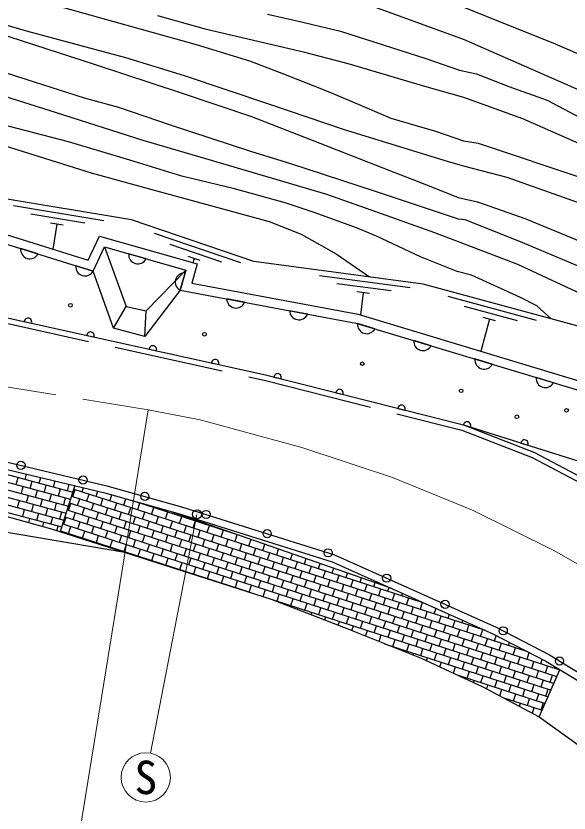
# Model space of a CAD drawing. Units: millimetres, scale not verified. Extents: x 40000 to 680000, y 20000 to 380000.
# Drawn here: x 486470 to 516752, y 275281 to 318964 of the extents above; entities that cross this region are included whole.
import ezdxf
from ezdxf.enums import TextEntityAlignment as Align

# ---------------------------------------------------------------- set-up
doc = ezdxf.new("R2010")
doc.units = ezdxf.units.MM
doc.header["$LTSCALE"] = 1000
doc.linetypes.add('CHAIN', pattern=[18.5, 12, -1.5, 3.5, -1.5])
doc.linetypes.add('DASHED', pattern=[7.5, 6, -1.5])
for name, color, linetype, lineweight in [('M-BGD', 7, 'Continuous', 25), ('M-BMK', 2, 'CHAIN', 13), ('M-STR-HTXT', 7, 'Continuous', 13), ('M-STR-STRC', 7, 'Continuous', 25)]:
    doc.layers.add(name, color=color, linetype=linetype, lineweight=lineweight)
doc.styles.add('ＭＳ ゴシック', font='')
doc.styles.get('ＭＳ ゴシック').set_extended_font_data('MS Gothic')

msp = doc.modelspace()

# ---------------------------------------------------------------- linework, layer by layer
at = {"layer": 'M-BGD'}
for p, q in [((491276, 307736), (486344, 308558)), ((490240, 307605), (487281, 308097)), ((489057, 307498), (488366, 307613)), ((488712, 307555), (488484, 306190)), ((498788, 305428), (494055, 307041)), ((487675, 305919), (486729, 306214)), ((497744, 305467), (494905, 306435)), ((493595, 305652), (492642, 305924)), ((496559, 305554), (495896, 305780)), ((496228, 305667), (496151, 305442)), ((490692, 304978), (489746, 305273)), ((495465, 303928), (495737, 304880)), ((508046, 304059), (503090, 304720)), ((507015, 303894), (504041, 304291)), ((505835, 303749), (505141, 303841)), ((505488, 303795), (505327, 302582)), ((498988, 303270), (498014, 303452)), ((514966, 302275), (510140, 303583)), ((491813, 301847), (492510, 303047)), ((493522, 301392), (493598, 302796)), ((502429, 302628), (501455, 302810)), ((513922, 302247), (511027, 303032)), ((512396, 302350), (511919, 300590)), ((512734, 302258), (512058, 302442)), ((486928, 302213), (487320, 302126)), ((506122, 301819), (505174, 302106)), ((490346, 301458), (490738, 301371)), ((509199, 300889), (508251, 301176)), ((493763, 300702), (494155, 300615)), ((512550, 299877), (511601, 300164)), ((497181, 299947), (497573, 299860)), ((500595, 299177), (500984, 299078)), ((515900, 298865), (514952, 299151)), ((503987, 298317), (504377, 298219)), ((472331, 297074), (489464, 292484)), ((507380, 297458), (507770, 297359)), ((472242, 296684), (489342, 292102)), ((472153, 296294), (489220, 291721)), ((510968, 296549), (511351, 296428)), ((472064, 295903), (489098, 291339)), ((478375, 295869), (489586, 292865)), ((471975, 295513), (488976, 290958)), ((514115, 295560), (514498, 295439)), ((486484, 293282), (486587, 293669)), ((486973, 293565), (487051, 293856)), ((487746, 293358), (487830, 293671)), ((486766, 292792), (486870, 293179)), ((487256, 293075), (487360, 293461)), ((488029, 292868), (488133, 293254)), ((488519, 293151), (488608, 293485)), ((489701, 293224), (488894, 290703)), ((489292, 292944), (489387, 293299)), ((490094, 292888), (490167, 293113)), ((487049, 292302), (487153, 292689)), ((487539, 292585), (487643, 292972)), ((488312, 292378), (488415, 292765)), ((488802, 292661), (488905, 293047)), ((489590, 292631), (489714, 293011)), ((489641, 293035), (492829, 291999)), ((490351, 292383), (490475, 292764)), ((490855, 292640), (490948, 292927)), ((491616, 292393), (491724, 292725)), ((486559, 292020), (486663, 292406)), ((487822, 292095), (487925, 292482)), ((488595, 291888), (488698, 292275)), ((489085, 292171), (489188, 292557)), ((489343, 291870), (489466, 292250)), ((489397, 292273), (492699, 291200)), ((489519, 292654), (492764, 291599)), ((489847, 292127), (489971, 292507)), ((490608, 291879), (490731, 292260)), ((491112, 292136), (491235, 292517)), ((491873, 291889), (491996, 292269)), ((492377, 292146), (492494, 292508)), ((492955, 292379), (496308, 291289)), ((493138, 291899), (493261, 292279)), ((486842, 291530), (486946, 291916)), ((487332, 291812), (487436, 292199)), ((488105, 291605), (488208, 291992)), ((489275, 291892), (492635, 290800)), ((490104, 291623), (490227, 292003)), ((491369, 291632), (491492, 292013)), ((492633, 291642), (492757, 292022)), ((492829, 291999), (496231, 290893)), ((493642, 292155), (493650, 292183)), ((493898, 291651), (494022, 292032)), ((494402, 291908), (494421, 291966)), ((495019, 291797), (507024, 287600)), ((487169, 291206), (487229, 291426)), ((487615, 291323), (487718, 291709)), ((488388, 291115), (488491, 291502)), ((488878, 291398), (488981, 291785)), ((489096, 291109), (489219, 291489)), ((489153, 291511), (492570, 290401)), ((489600, 291366), (489723, 291746)), ((490361, 291119), (490484, 291499)), ((490865, 291375), (490988, 291756)), ((491625, 291128), (491749, 291509)), ((492129, 291385), (492253, 291765)), ((492764, 291599), (496155, 290498)), ((492890, 291138), (493014, 291518)), ((493394, 291395), (493518, 291775)), ((494155, 291147), (494279, 291528)), ((494659, 291404), (494783, 291785)), ((495163, 291661), (495188, 291738)), ((495420, 291157), (495544, 291537)), ((495924, 291414), (495944, 291474)), ((487940, 290991), (488001, 291219)), ((488707, 290763), (488774, 291012)), ((489031, 291130), (492505, 290001)), ((489352, 290605), (489476, 290985)), ((489857, 290862), (489980, 291242)), ((490617, 290615), (490741, 290995)), ((491121, 290871), (491245, 291252)), ((491882, 290624), (492006, 291005)), ((492386, 290881), (492510, 291261)), ((492699, 291200), (496078, 290102)), ((493147, 290634), (493271, 291014)), ((493651, 290891), (493775, 291271)), ((494412, 290643), (494536, 291024)), ((494916, 290900), (495040, 291281)), ((495677, 290653), (495800, 291033)), ((496181, 290910), (496305, 291290)), ((496308, 291289), (498632, 290534)), ((496685, 291167), (496699, 291210)), ((496942, 290663), (497065, 291043)), ((497446, 290919), (497454, 290946)), ((488909, 290749), (492441, 289602)), ((488957, 290683), (488972, 290729)), ((490113, 290358), (490237, 290738)), ((490874, 290111), (490998, 290491)), ((491378, 290367), (491502, 290748)), ((492139, 290120), (492263, 290501)), ((492635, 290800), (496001, 289707)), ((492643, 290377), (492767, 290757)), ((493404, 290130), (493528, 290510)), ((493908, 290387), (494032, 290767)), ((494669, 290139), (494792, 290520)), ((495173, 290396), (495296, 290777)), ((495934, 290149), (496057, 290529)), ((496155, 290498), (512158, 285298)), ((496231, 290893), (508752, 286825)), ((496438, 290406), (496561, 290786)), ((497199, 290159), (497322, 290539)), ((497703, 290415), (497826, 290796)), ((498207, 290672), (498210, 290682)), ((498463, 290168), (498587, 290549)), ((489719, 290439), (489733, 290481)), ((490481, 290195), (490494, 290234)), ((491635, 289863), (491759, 290244)), ((492570, 290401), (495924, 289311)), ((492900, 289873), (493024, 290253)), ((494165, 289883), (494288, 290263)), ((495430, 289892), (495553, 290273)), ((496078, 290102), (514470, 284126)), ((496695, 289902), (496818, 290282)), ((497959, 289911), (498083, 290292)), ((499224, 289921), (499343, 290286)), ((491243, 289951), (491255, 289987)), ((492005, 289708), (492015, 289740)), ((492396, 289616), (492490, 289906)), ((492490, 289906), (492519, 289997)), ((492505, 290001), (495847, 288915)), ((493157, 289369), (493280, 289749)), ((493661, 289626), (493784, 290006)), ((494422, 289379), (494545, 289759)), ((494926, 289635), (495049, 290016)), ((495686, 289388), (495810, 289769)), ((496001, 289707), (516252, 283127)), ((496190, 289645), (496314, 290025)), ((496951, 289398), (497075, 289778)), ((497455, 289655), (497579, 290035)), ((498216, 289407), (498340, 289788)), ((498720, 289664), (498844, 290045)), ((499481, 289417), (499605, 289797)), ((499985, 289674), (500098, 290021)), ((500746, 289427), (500853, 289757)), ((492441, 289602), (495770, 288520)), ((492767, 289464), (492776, 289493)), ((493529, 289220), (493537, 289245)), ((493918, 289122), (494041, 289502)), ((494678, 288874), (494802, 289255)), ((495182, 289131), (495306, 289512)), ((495924, 289311), (516090, 282759)), ((495943, 288884), (496067, 289265)), ((496447, 289141), (496571, 289521)), ((497208, 288894), (497332, 289274)), ((497712, 289151), (497836, 289531)), ((498473, 288903), (498597, 289284)), ((498977, 289160), (499101, 289541)), ((499738, 288913), (499862, 289293)), ((500242, 289170), (500366, 289550)), ((501003, 288922), (501126, 289303)), ((501507, 289179), (501609, 289493)), ((502268, 288932), (502364, 289229)), ((494291, 288976), (494298, 288998)), ((495053, 288732), (495059, 288751)), ((495439, 288627), (495563, 289008)), ((495847, 288915), (515929, 282390)), ((496200, 288380), (496324, 288760)), ((496704, 288637), (496828, 289017)), ((497465, 288390), (497589, 288770)), ((497969, 288646), (498093, 289027)), ((498730, 288399), (498853, 288780)), ((499234, 288656), (499357, 289037)), ((499995, 288409), (500118, 288789)), ((500499, 288666), (500622, 289046)), ((501260, 288418), (501383, 288799)), ((501764, 288675), (501887, 289056)), ((502524, 288428), (502648, 288808)), ((503029, 288685), (503120, 288965)), ((495770, 288520), (499169, 287415)), ((495815, 288489), (495820, 288504)), ((496961, 288133), (497085, 288513)), ((498226, 288142), (498349, 288523)), ((499491, 288152), (499614, 288532)), ((500756, 288162), (500879, 288542)), ((502020, 288171), (502144, 288552)), ((502781, 287924), (502905, 288304)), ((503285, 288181), (503409, 288561)), ((503789, 288438), (503875, 288701)), ((504046, 287934), (504170, 288314)), ((504550, 288190), (504630, 288437)), ((496577, 288245), (496581, 288256)), ((497339, 288001), (497341, 288009)), ((497722, 287886), (497845, 288266)), ((498483, 287638), (498606, 288019)), ((498987, 287895), (499110, 288276)), ((499748, 287648), (499871, 288028)), ((500252, 287905), (500375, 288285)), ((501012, 287658), (501136, 288038)), ((501516, 287914), (501640, 288295)), ((502277, 287667), (502401, 288048)), ((503542, 287677), (503666, 288057)), ((504807, 287686), (504931, 288067)), ((505311, 287943), (505386, 288173)), ((506072, 287696), (506141, 287909)), ((498101, 287757), (498102, 287762)), ((498863, 287513), (498863, 287515)), ((499244, 287392), (499367, 287772)), ((500006, 287148), (500128, 287524)), ((500508, 287401), (500632, 287781)), ((501269, 287154), (501393, 287534)), ((501773, 287410), (501897, 287791)), ((502534, 287163), (502658, 287544)), ((503038, 287420), (503162, 287800)), ((503799, 287173), (503923, 287553)), ((504303, 287430), (504427, 287810)), ((505064, 287182), (505187, 287563)), ((505568, 287439), (505691, 287820)), ((506329, 287192), (506452, 287572)), ((506833, 287449), (506896, 287645)), ((500765, 286897), (500889, 287277)), ((501526, 286650), (501650, 287030)), ((502030, 286906), (502154, 287287)), ((502791, 286659), (502914, 287040)), ((503295, 286916), (503419, 287296)), ((504056, 286669), (504179, 287049)), ((504560, 286926), (504683, 287306)), ((505321, 286678), (505444, 287059)), ((505825, 286935), (505948, 287316)), ((506586, 286688), (506709, 287068)), ((507090, 286945), (507213, 287325)), ((507594, 287202), (507634, 287327)), ((507850, 286698), (507974, 287078)), ((508354, 286954), (508368, 286997)), ((500548, 286967), (515768, 282022)), ((501134, 286738), (501146, 286773)), ((502287, 286402), (502410, 286783)), ((503552, 286412), (503675, 286792)), ((504817, 286422), (504940, 286802)), ((505577, 286174), (505701, 286555)), ((506081, 286431), (506205, 286812)), ((506842, 286184), (506966, 286564)), ((507346, 286441), (507470, 286821)), ((508107, 286194), (508231, 286574)), ((508611, 286450), (508735, 286831)), ((501881, 286447), (501906, 286526)), ((502627, 286155), (502667, 286279)), ((503048, 286155), (503171, 286536)), ((503809, 285908), (503932, 286288)), ((504313, 286165), (504436, 286545)), ((505073, 285918), (505197, 286298)), ((506338, 285927), (506462, 286308)), ((507603, 285937), (507727, 286317)), ((508868, 285946), (508992, 286327)), ((509372, 286203), (509470, 286503)), ((510133, 285956), (510204, 286174)), ((503373, 285863), (503428, 286032)), ((504120, 285572), (504189, 285784)), ((504569, 285661), (504693, 286041)), ((505330, 285413), (505454, 285794)), ((505834, 285670), (505958, 286051)), ((506595, 285423), (506719, 285804)), ((507099, 285680), (507223, 286060)), ((507860, 285433), (507984, 285813)), ((508364, 285690), (508488, 286070)), ((509125, 285442), (509248, 285823)), ((509629, 285699), (509753, 286080)), ((510390, 285452), (510513, 285832)), ((510894, 285709), (510938, 285845)), ((504866, 285278), (504950, 285537)), ((505610, 284980), (505711, 285290)), ((506091, 285166), (506215, 285547)), ((506852, 284919), (506976, 285299)), ((507356, 285176), (507480, 285556)), ((508117, 284929), (508240, 285309)), ((508621, 285185), (508744, 285566)), ((509382, 284938), (509505, 285319)), ((509886, 285195), (510009, 285576)), ((510647, 284948), (510770, 285328)), ((511151, 285205), (511274, 285585)), ((511655, 285462), (511672, 285516)), ((511911, 284957), (512035, 285338)), ((506354, 284682), (506472, 285043)), ((507613, 284672), (507736, 285052)), ((508878, 284681), (509001, 285062)), ((509638, 284434), (509762, 284815)), ((510143, 284691), (510266, 285071)), ((510903, 284444), (511027, 284824)), ((511407, 284701), (511531, 285081)), ((512168, 284453), (512292, 284834)), ((512672, 284710), (512770, 285010)), ((506650, 284564), (515606, 281654)), ((506727, 284533), (506728, 284539)), ((507109, 284415), (507232, 284795)), ((507870, 284168), (507993, 284548)), ((508374, 284425), (508497, 284805)), ((509134, 284177), (509258, 284558)), ((510399, 284187), (510523, 284567)), ((511664, 284197), (511788, 284577)), ((512929, 284206), (513053, 284587)), ((513433, 284463), (513489, 284636)), ((507471, 284236), (507489, 284291)), ((508215, 283938), (508250, 284044)), ((508630, 283921), (508754, 284301)), ((509391, 283673), (509515, 284054)), ((509895, 283930), (510019, 284311)), ((510656, 283683), (510780, 284063)), ((511160, 283940), (511284, 284320)), ((511921, 283693), (512045, 284073)), ((512425, 283949), (512549, 284330)), ((513186, 283702), (513310, 284083)), ((513690, 283959), (513814, 284339)), ((514194, 284216), (514209, 284262)), ((514451, 283712), (514569, 284075)), ((508955, 283624), (509011, 283797)), ((509686, 283286), (509772, 283550)), ((510152, 283426), (510276, 283807)), ((510913, 283179), (511037, 283559)), ((511417, 283436), (511541, 283816)), ((512178, 283189), (512301, 283569)), ((512682, 283445), (512805, 283826)), ((513443, 283198), (513566, 283579)), ((513947, 283455), (514070, 283835)), ((514708, 283208), (514831, 283588)), ((515212, 283465), (515288, 283701)), ((510417, 282948), (510533, 283303)), ((511674, 282932), (511797, 283312)), ((512435, 282685), (512558, 283065)), ((512939, 282941), (513062, 283322)), ((513700, 282694), (513823, 283075)), ((514204, 282951), (514327, 283331)), ((514964, 282704), (515088, 283084)), ((515123, 280551), (516253, 283131)), ((515468, 282961), (515592, 283341)), ((515972, 283217), (515995, 283288)), ((510627, 282851), (515445, 281286)), ((510783, 282779), (510789, 282799)), ((511170, 282675), (511293, 283055)), ((511931, 282428), (512054, 282808)), ((513196, 282437), (513319, 282818)), ((514460, 282447), (514584, 282827)), ((515725, 282457), (515849, 282837)), ((511515, 282441), (511550, 282551)), ((512242, 282090), (512311, 282304)), ((512691, 282181), (512815, 282561)), ((513452, 281933), (513576, 282314)), ((513956, 282190), (514080, 282571)), ((514717, 281943), (514841, 282323)), ((515221, 282200), (515345, 282580)), ((512958, 281708), (513072, 282057)), ((513709, 281429), (513833, 281810)), ((514213, 281686), (514337, 282067)), ((514974, 281439), (515098, 281819)), ((515478, 281696), (515602, 282076)), ((513122, 281620), (515284, 280918)), ((513317, 281516), (513329, 281553)), ((514470, 281182), (514594, 281562)), ((515231, 280935), (515354, 281315)), ((514034, 281133), (514090, 281306)), ((514750, 280750), (514850, 281058))]:
    msp.add_line(p, q, dxfattribs=at)
for points in [[(535936, 284232), (537176, 284209), (537611, 284516), (537539, 288592), (535789, 293322), (528812, 297451), (522325, 300571), (515771, 302368), (508771, 304265), (499501, 305502), (492796, 307787), (485414, 309017), (479770, 312232), (469546, 314729), (461801, 315890), (445901, 320491), (431749, 322143), (427446, 319556), (426104, 317399), (426143, 315748)], [(517569, 305115), (514096, 306576), (511070, 307790), (510705, 307825), (506158, 309348), (501519, 310866), (499335, 311535), (494925, 312986), (492111, 313938), (490218, 314449), (487038, 315476), (483565, 316586), (479248, 317757), (478524, 317909), (478157, 317909), (473000, 318963), (467309, 320199)], [(508437, 320481), (515990, 317438), (523877, 314016)], [(524036, 311943), (511026, 317662), (504663, 319987)], [(479705, 319669), (483312, 318694), (486137, 317820), (490746, 316312), (495524, 314749), (499370, 313448), (502685, 312150), (505807, 310935), (509270, 309588), (510683, 309017), (511745, 308775), (514383, 307840), (517438, 306588)], [(517894, 308510), (513361, 310103), (511038, 310715), (510106, 310980), (504466, 312719), (500379, 314119), (495704, 315684), (492479, 316661), (487117, 318119), (482460, 319468)], [(488615, 319561), (496337, 317397), (499258, 316507), (501122, 315794), (503564, 314830), (505340, 314071), (507001, 313364), (509437, 312642), (510972, 312127), (511771, 311983), (517671, 310027)], [(519725, 310887), (514214, 313319), (510991, 314489), (508850, 315106), (504729, 316322), (502291, 316955), (496895, 318225), (494234, 318970)], [(500235, 319065), (502180, 318627), (504240, 318125), (508906, 316627), (510759, 315998), (511682, 315797), (513447, 315101), (515554, 314354), (517728, 313195)], [(467862, 318870), (471770, 318080), (475837, 317127), (480933, 315985), (485020, 314823), (488672, 313681), (493419, 312147), (496854, 311151), (503417, 309208), (505956, 308329), (509385, 307093), (513930, 305358), (517918, 303497)], [(515771, 302368), (514980, 303070), (514099, 303536), (511410, 304762), (510624, 304960), (508614, 305758), (506215, 306903), (505117, 307360), (502801, 308195), (501206, 308715), (498443, 309480), (495559, 310184), (492707, 311061), (489353, 312059), (484698, 313264), (482758, 313963), (478662, 315003), (477342, 315289), (473814, 316194), (471603, 316761), (468754, 317363)], [(468323, 316702), (472330, 315781), (474242, 315088), (476676, 314500), (480128, 313550), (485822, 311856), (490595, 310372), (493714, 309514), (500338, 307690), (502084, 306997), (503997, 305926), (505825, 304658)], [(411946, 315068), (412411, 316475), (420503, 316368), (460738, 311942), (466343, 312928), (472750, 311407), (478272, 309374), (490424, 305586), (491037, 306903), (496398, 305371), (496097, 304318), (505202, 302620), (522236, 297472), (534673, 291621), (536522, 288831), (536436, 284223)], [(412441, 314971), (412771, 315971), (420472, 315869), (460754, 311438), (466328, 312417), (472605, 310927), (478111, 308900), (490692, 304978), (491310, 306305), (495780, 305028), (495465, 303928), (505084, 302133), (522057, 297004), (534334, 291228), (536019, 288685), (535936, 284232)], [(412446, 314987), (421155, 313870), (430052, 312849), (443297, 311171), (461057, 309207), (465742, 308593), (471605, 307190), (477703, 304789), (484653, 302716), (500131, 299295), (510968, 296549)], [(386377, 310785), (407367, 306855), (421244, 305008), (438257, 302444), (454337, 300124), (472351, 297159), (480703, 295370), (491340, 292834), (495416, 291685), (503775, 289057), (512583, 285107), (515482, 283600), (518192, 281952), (521245, 279957), (523611, 278241), (525964, 276239), (536028, 265338)], [(390122, 310491), (407431, 307250), (421300, 305404), (438315, 302840), (454398, 300519), (472425, 297552), (480791, 295761), (491440, 293221), (495531, 292069), (503917, 289432), (512757, 285468), (515678, 283949), (518406, 282290), (521472, 280286), (523858, 278556), (526242, 276528), (537004, 264869), (540384, 260726), (542184, 258252), (545534, 253071), (548457, 247220)], [(491310, 306305), (492510, 303047), (493598, 302796), (495780, 305028)], [(495465, 303928), (493522, 301392), (491813, 301847), (490692, 304978)], [(383274, 298343), (385296, 298005), (401636, 297520), (424350, 299916), (429327, 299977), (432776, 299730), (436366, 299065), (454780, 296148), (469503, 293662), (479725, 291741), (492436, 289570)], [(510968, 296549), (521930, 293104), (534006, 287194), (535936, 284232)], [(510968, 296549), (514864, 295039), (523223, 290627), (528966, 287187), (535956, 282967), (537417, 282282), (539564, 281516), (541878, 280698), (543829, 278729), (546059, 275086), (548229, 272206), (550216, 268953), (551851, 265602), (553226, 262694), (554707, 259042), (555913, 255652), (556906, 252315), (557242, 251117)], [(469506, 295493), (478089, 293535), (481121, 292887), (488341, 290880), (500451, 287005), (504636, 285370), (508657, 283761), (512032, 282203), (515123, 280551), (521062, 276288), (526848, 271323), (528269, 270100), (531943, 266440), (533572, 264691), (535308, 260638), (536633, 256525), (537667, 252178), (538146, 249739), (540476, 245050), (539543, 253762), (538961, 256656), (538333, 258992), (537072, 262729), (536028, 265338)]]:
    msp.add_lwpolyline(points, dxfattribs=at)
at = {"layer": 'M-BGD', "linetype": 'DASHED'}
msp.add_lwpolyline([(465687, 308297), (471515, 306903), (477605, 304505), (484577, 302426), (500061, 299003), (510876, 296262), (514740, 294765), (523076, 290366), (528812, 286930), (535814, 282702), (537303, 282004), (539464, 281233), (541713, 280438), (543592, 278543), (545811, 274917), (547980, 272037), (549953, 268808), (551581, 265472), (552951, 262573), (554427, 258935), (555628, 255559), (556617, 252232), (556965, 250995)], dxfattribs=at)
at = {"layer": 'M-BGD'}
for centre, radius in [((489454, 303108), 100), ((496788, 301519), 100), ((505435, 299907), 100), ((510839, 298419), 100), ((513894, 296997), 100), ((516614, 297352), 100), ((486741, 294342), 225), ((490146, 293530), 225), ((493528, 292633), 225), ((496885, 291643), 225), ((500224, 290593), 225), ((503562, 289543), 225), ((506771, 288152), 225), ((509965, 286720), 225), ((513148, 285265), 225), ((516232, 283612), 225)]:
    msp.add_circle(centre, radius, dxfattribs=at)
for centre, radius, start, end in [((487231, 306160), 505, 173.8582, 331.5164), ((493146, 305882), 505, 175.2277, 332.8859), ((490248, 305219), 505, 173.8582, 331.5164), ((495695, 304377), 505, 85.2277, 242.8859), ((498519, 303457), 505, 180.6029, 338.2611), ((501960, 302816), 505, 180.6029, 338.2611), ((487131, 302201), 203, 338.5725, 176.4959), ((505676, 302056), 505, 174.3563, 332.0145), ((490549, 301445), 203, 338.5725, 176.4959), ((508753, 301126), 505, 174.3563, 332.0145), ((493966, 300690), 203, 338.5725, 176.4959), ((497384, 299934), 203, 338.5725, 176.4959), ((512104, 300114), 505, 174.3563, 332.0145), ((500797, 299158), 203, 336.8201, 174.7435), ((515454, 299102), 505, 174.3563, 332.0145), ((504190, 298299), 203, 336.8201, 174.7435), ((507583, 297439), 203, 336.8201, 174.7435), ((511169, 296519), 203, 333.5932, 171.5166), ((514316, 295530), 203, 333.5932, 171.5166)]:
    msp.add_arc(centre, radius, start, end, dxfattribs=at)
at = {"layer": 'M-BMK'}
msp.add_lwpolyline([(372985, 320105), (376115, 318864), (380621, 317496), (390289, 314917), (400136, 312742), (410023, 310814), (420281, 309230), (471876, 300932), (493700, 297383), (496563, 296832), (502128, 295320), (507086, 293664), (511474, 291884), (515928, 289669), (520500, 287036), (525688, 283545), (532451, 278131), (536709, 273950), (540259, 269910), (543985, 265175), (546403, 261608), (548867, 257283), (550749, 253656), (552857, 249172)], dxfattribs=at)
at = {"layer": 'M-STR-HTXT'}
for p, q in [((488718, 266598), (493700, 297383)), ((496379, 291651), (493836, 278562))]:
    msp.add_line(p, q, dxfattribs=at)
msp.add_circle((493579, 277236), 1350, dxfattribs=at)
at = {"layer": 'M-STR-STRC'}
msp.add_circle((496379, 291651), 250, dxfattribs=at)

# ---------------------------------------------------------------- texts
at = {"layer": 'M-STR-HTXT', "style": 'ＭＳ ゴシック'}
msp.add_text('S', height=1833, dxfattribs=at).set_placement((493579, 277236), align=Align.MIDDLE_CENTER)

doc.saveas('drawing.dxf')
